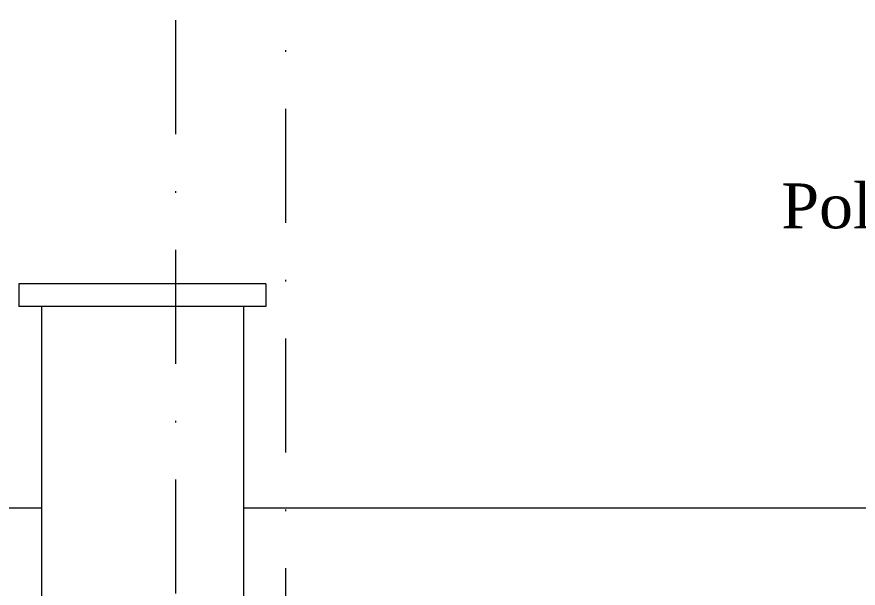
# Model space of a CAD drawing. Header units: millimetres. Extents: x -16104 to 67872, y -88009 to 12107.
# Drawn here: x 1186.17 to 1233.04, y 10364.28 to 10396.13 of the extents above; entities that cross this region are included whole.
import ezdxf

# ---------------------------------------------------------------- set-up
doc = ezdxf.new("R2010")
doc.units = ezdxf.units.MM
doc.linetypes.add('DASHDOTX2', pattern=[50.8, 25.4, -12.7, 0, -12.7])
doc.layers.get('0').update_dxf_attribs({"color": 241})
doc.layers.add('TARAMA', color=8, linetype='Continuous', lineweight=15)
doc.styles.add('ÖLÇÜ', font='times.ttf', dxfattribs={"height": 15})

# ---------------------------------------------------------------- blocks, each defined once
blk = doc.blocks.new('UYH')
at = {"layer": 'TARAMA', "linetype": 'DASHDOTX2'}
for p, q in [((63956.9, 577.4), (63956.9, 3471.09)), ((63932.39, 545.97), (63932.39, 3439.66))]:
    blk.add_line(p, q, dxfattribs=at)
at = {"layer": 'TARAMA'}
for p, q in [((63897.4, 3174.97), (63897.4, 3169.97)), ((63952.4, 3174.97), (63897.4, 3174.97)), ((63952.4, 3174.97), (63952.4, 3169.97)), ((63952.4, 3169.97), (63897.4, 3169.97)), ((63902.4, 3169.97), (63902.4, 3037.97)), ((63947.4, 3169.97), (63947.4, 3037.97)), ((63902.4, 3124.97), (63532.4, 3124.97)), ((64451.9, 3124.97), (63947.4, 3124.97))]:
    blk.add_line(p, q, dxfattribs=at)
at = {"layer": 'TARAMA', "ltscale": 0.8, "style": 'ÖLÇÜ'}
blk.add_text('Poliüretan sert köpük levhalar (6cm.)', height=10, dxfattribs=at).set_placement((64067.28, 3187.37))

msp = doc.modelspace()

# ---------------------------------------------------------------- block references
at = {"xscale": 0.25, "yscale": 0.25, "zscale": 0.25}
msp.add_blockref('UYH', (-14788.059, 9587.5), dxfattribs=at)

doc.saveas('drawing.dxf')
